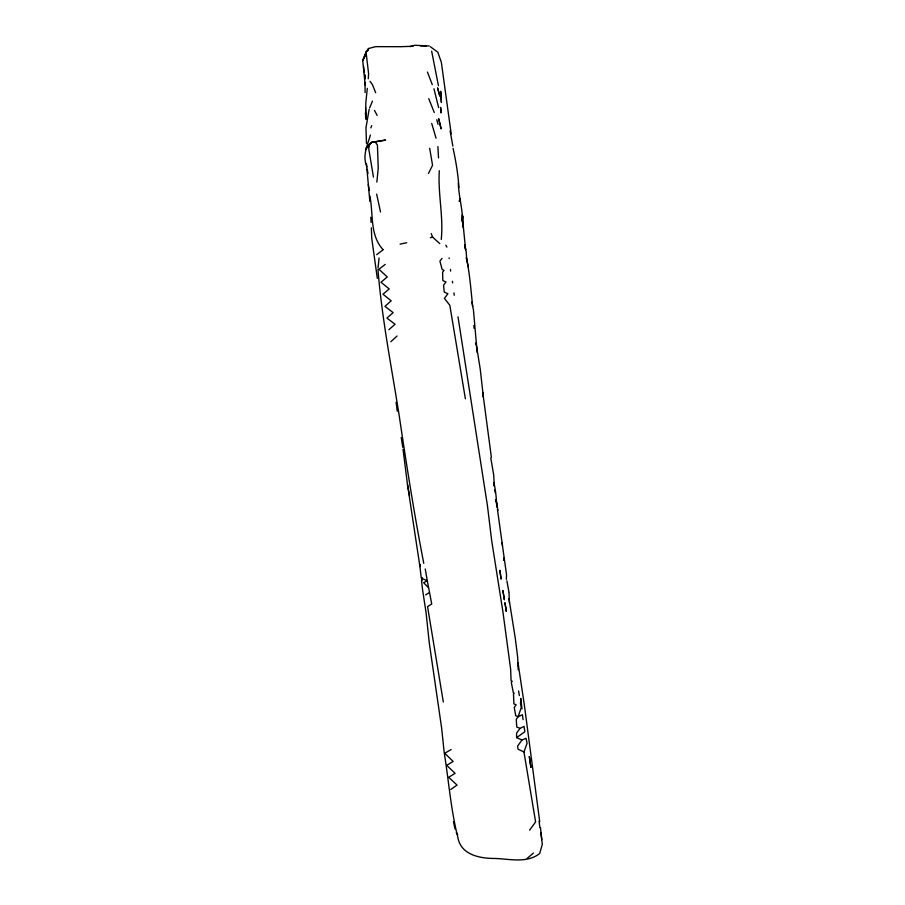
<?xml version="1.0" encoding="UTF-8"?>
<svg xmlns="http://www.w3.org/2000/svg" width="905" height="905" viewBox="0 0 905 905"><rect width="100%" height="100%" fill="white"/><g stroke="black" fill="none" stroke-linecap="round" stroke-linejoin="round"><path stroke-width="1.36" d="M462.613 226.963C463.552 212.245 458.892 198.003 458.303 183.33M439.298 170.74C437.828 193.681 443.597 216.578 441.255 239.418M367.306 88.339L365.824 102.706L365.575 117.831M464.661 245.017L465.623 249.678L462.172 215.039M506.314 579.347L506.562 575.128M518.214 669.791L517.683 657.29L515.239 638.002L508.972 598.601M368.256 78.735L368.618 73.859L366.027 51.913L368.708 48.463L375.677 46.653L400.338 46.687M378.007 267.982L379.082 257.948M370.383 135.015C367.577 145.547 362 155.468 366.921 166.769M376.842 182.086L378.233 168.398L377.442 145.139L375.1 141.78L371.502 142.447L366.14 147.696M421.594 581.293L422.183 577.639L421.594 581.293L422.556 589.596L426.131 613.16L429.309 643.183L441.64 728.095L444.197 752.553M369.5 144.144L368.754 148.782L373.448 177.109M503.519 560.41L504.051 557.819M443.314 701.997L427.567 606.61L431.73 604.008L427.296 580.795L421.266 578.103L419.931 566.598L420.384 564.482M369.172 109.335L365.959 127.729L366.468 143.318M459.163 201.43L459.966 198.862M523.95 751.953L527.072 743.356L526.077 738.322L521.981 739.985L517.603 746.105L518.056 749.216L523.95 751.953L535.602 821.955L529.629 830.123M366.027 51.913L362.724 60.59L365.156 84.64M370.824 127.899L371.729 125.648M372.43 101.134L369.613 107.989M366.321 53.316L362.724 60.59L366.265 53.078M367.509 50.884L368.708 48.463L367.487 50.771M428.472 173.455L432.556 165.287L429.671 148.25M516.608 737.643L524.866 731.738L524.018 726.364L520.047 728.389L516.585 733.107L516.608 737.643L521.981 739.985M442.036 258.344L439.921 261.126L442.126 269.407L444.004 270.346L442.613 272.19L442.817 280.527L445.95 281.964L443.552 285.267L444.242 292.089L447.896 293.729L444.446 298.39L449.83 305.313L465.385 398.822M365.439 149.778L371.502 142.447L373.652 141.587M390.824 341.751L397.035 336.027M388.845 329.725L395.089 324.262L386.91 318.074L393.155 312.644L384.964 306.388L391.186 300.811L382.973 294.216L389.229 288.921L380.994 282.258L387.261 276.953L378.923 269.249L385.225 264.396M527.219 858.359L533.475 853.019M376.695 254.678L383.12 249.712M450.701 789.499L457.048 785.099L448.699 777.271L455.102 773.334L446.742 765.381L453.134 761.422L444.751 753.265L451.165 749.51M425.622 594.834L429.219 592.752M430.373 237.732L432.59 237.099L439.785 243.615M409.908 46.596L414.75 45.25L426.221 45.85M400.078 244.158L406.718 242.71M371.502 142.447L385.609 140.06L375.1 141.78M429.174 45.951L420.463 45.838M400.87 46.687L413.042 46.268M462.659 216.295L462.184 221.092L462.613 215.661L462.331 222.03M520.047 728.389L516.755 727.032L516.257 719.351L518.101 716.749L521.257 707.563L520.42 702.778M430.282 46.698L437.828 52.196L441.346 62.309L451.188 133.861M428.291 587.481L423.631 582.696L427.296 580.795L425.248 568.996M369.975 81.337L372.419 84.572L375.654 92.717M382.962 249.554C369.534 234.881 373.55 213.829 369.794 195.751M456.324 832.543L457.738 834.964M374.455 110.387L377.147 115.41M428.766 98.69L434.264 112.514M445.837 245.187L446.889 247.11M432.262 84.629L427.443 72.061M475.419 343.085L476.426 345.393L480.238 369.07L483.372 397.001L482.772 392.815M490.77 457.998L493.689 474.786L494.288 485.747M431.221 233.592L432.59 237.099M431.708 123.465L436.052 138.205M494.481 489.967L495.895 494.288L496.958 506.8M497.422 509.266L506.517 574.618M450.102 130.818L452.851 146.09M436.787 119.709L438.054 124.29M468.36 267.133L466.358 257.789C469.808 273.729 470.928 290.132 472.67 306.433M453.077 148.307C455.871 161.226 458.122 174.28 458.903 187.516M423.766 563.329C414.219 514.119 406.458 464.593 399.116 415.033C391.458 366.638 381.865 318.356 377.962 269.52M433.959 88.758L438.62 107.582M431.651 51.166L438.439 85.692M464.729 245.198L466.233 251.895L466.788 261.093M376.65 194.1L380.507 211.962M453.473 821.661L455 828.923M471.867 302.055L473.462 310.211L477.15 352.407M409.592 496.019L407.465 484.322L419.931 566.598M506.891 580.795L508.893 591.847M364.681 74.515L365.088 76.812M497.942 510.296L495.985 499.436L496.924 506.936M482.795 392.702L491.37 457.251M457.998 316.784L487.478 505.929L491.675 540.579L502.886 611.599L510.635 669.202L511.099 680.786L512.23 681.239L511.336 682.54L513.35 692.857L514.198 693.207L513.508 694.203L513.916 703.898L516.133 704.78L514.255 707.484L515.737 715.708L518.101 716.749L522.411 714.69L523.079 719.633M452.387 281.274L452.658 282.937M495.702 492.671L494.04 482.456L494.266 486.211M518.622 690.99L519.357 695.594M367.317 169.337L367.962 173.556M401.254 437.534L402.736 447.296M368.278 184.643L369.104 190.242M364.636 74.877L365.201 78.848M444.298 753.345C448.835 781.207 450.769 809.5 457.76 836.944C460.588 855.021 479.978 858.506 495.069 858.46C509.9 858.981 526.801 863.517 539.652 853.573L542.276 844.478L540.466 827.589M502.105 542.955L502.467 545.658M403.03 449.31L407.42 484.085M540.896 832.939L541.79 839.659M377.317 278.367L371.729 238.185L371.355 227.777M396.107 402.306L397.227 411.164M539.742 821.819L524.255 704.282L518.022 662.946L518.452 666.442M453.948 292.915L454.242 295.268M539.097 821.14L539.9 827.679M521.993 708.785L520.737 698.389L521.337 703.502M450.441 269.396L450.645 271.093M369.851 201.396L366.457 163.771M366.14 119.234L365.462 112.672L366.118 119.132M363.572 66.201L364.138 71.959M449.118 257.88L449.185 258.615M473.801 325.517L474.039 328.255M365.201 84.81L364.998 82.344L365.111 92.604M441.018 95.602L440.667 91.247L441.402 102.48L441.018 95.602L441.086 96.801M437.896 146.587L438.518 157.956M370.801 217.245L371.084 222.517M508.995 592.537L509.391 602.854M365.631 107.684L365.914 116.202M439.366 94.086L437.534 87.876L439.841 96.168L439.366 94.086M440.203 124.63L438.597 118.555L441.097 128.917L440.203 124.63M505.872 608.33L504.945 602.673L506.314 611.52L505.872 608.33M504.345 599.63L502.942 590.75L504.345 599.63M530.873 767.282L529.323 756.603L530.873 767.282M501.076 578.917L499.877 570.41L501.076 578.917M440.826 110.252L440.599 107.378L440.984 112.978L440.826 110.252"/></g></svg>
